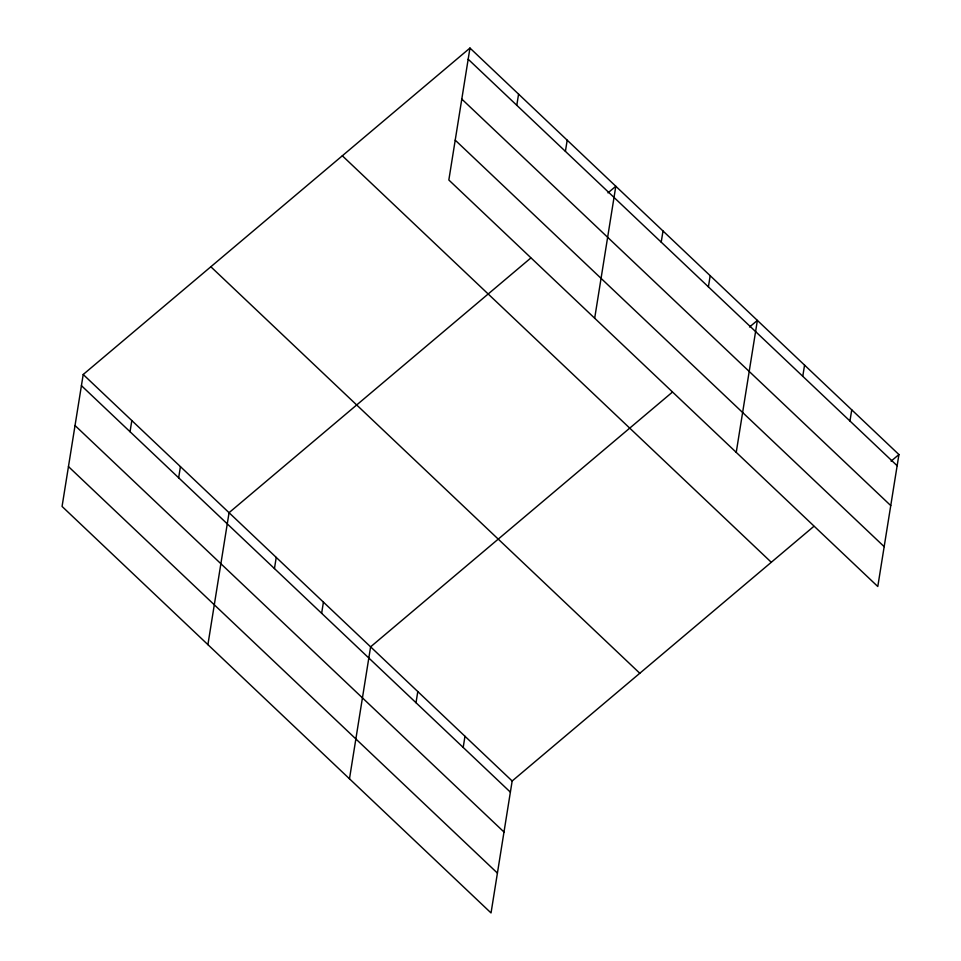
<?xml version="1.0" encoding="UTF-8"?>
<svg xmlns="http://www.w3.org/2000/svg" width="961" height="961" viewBox="0 0 961 961"><rect width="100%" height="100%" fill="white"/><g stroke="black" fill="none" stroke-linecap="round" stroke-linejoin="round"><path stroke-width="1.44" d="M469.965 48.05L448.835 180.007L877.789 586.51L898.931 454.553L469.965 48.05L83.211 374.49L62.069 506.447L491.035 912.95L512.165 780.993L813.847 526.364M130.035 431.729L131.825 420.558M178.65 477.797L180.44 466.626M207.912 644.663L229.054 512.693L530.724 258.077M274.45 568.576L276.239 557.416M321.635 613.298L323.425 602.127M349.48 778.806L370.61 646.837L672.28 392.22M416.005 702.731L417.795 691.56M516.79 105.29L518.58 94.118M463.19 747.442L464.98 736.27M565.404 151.357L567.194 140.186M594.679 318.223L615.809 186.266L607.977 192.873M661.216 242.148L663.006 230.976M708.401 286.858L710.191 275.687M736.234 452.367L757.376 320.409L749.532 327.016M802.771 376.292L804.561 365.12M849.956 421.002L851.746 409.842M891.087 461.172L898.931 454.553M468.175 59.222L897.142 465.725M461.797 99.079L890.751 505.582M455.214 140.15L884.18 546.653M342.332 155.778L771.299 562.281M210.843 266.762L639.798 673.265M83.211 374.49L512.165 780.993M81.421 385.649L510.375 792.152M75.03 425.519L503.996 832.022M68.459 466.59L497.414 873.093"/></g></svg>
